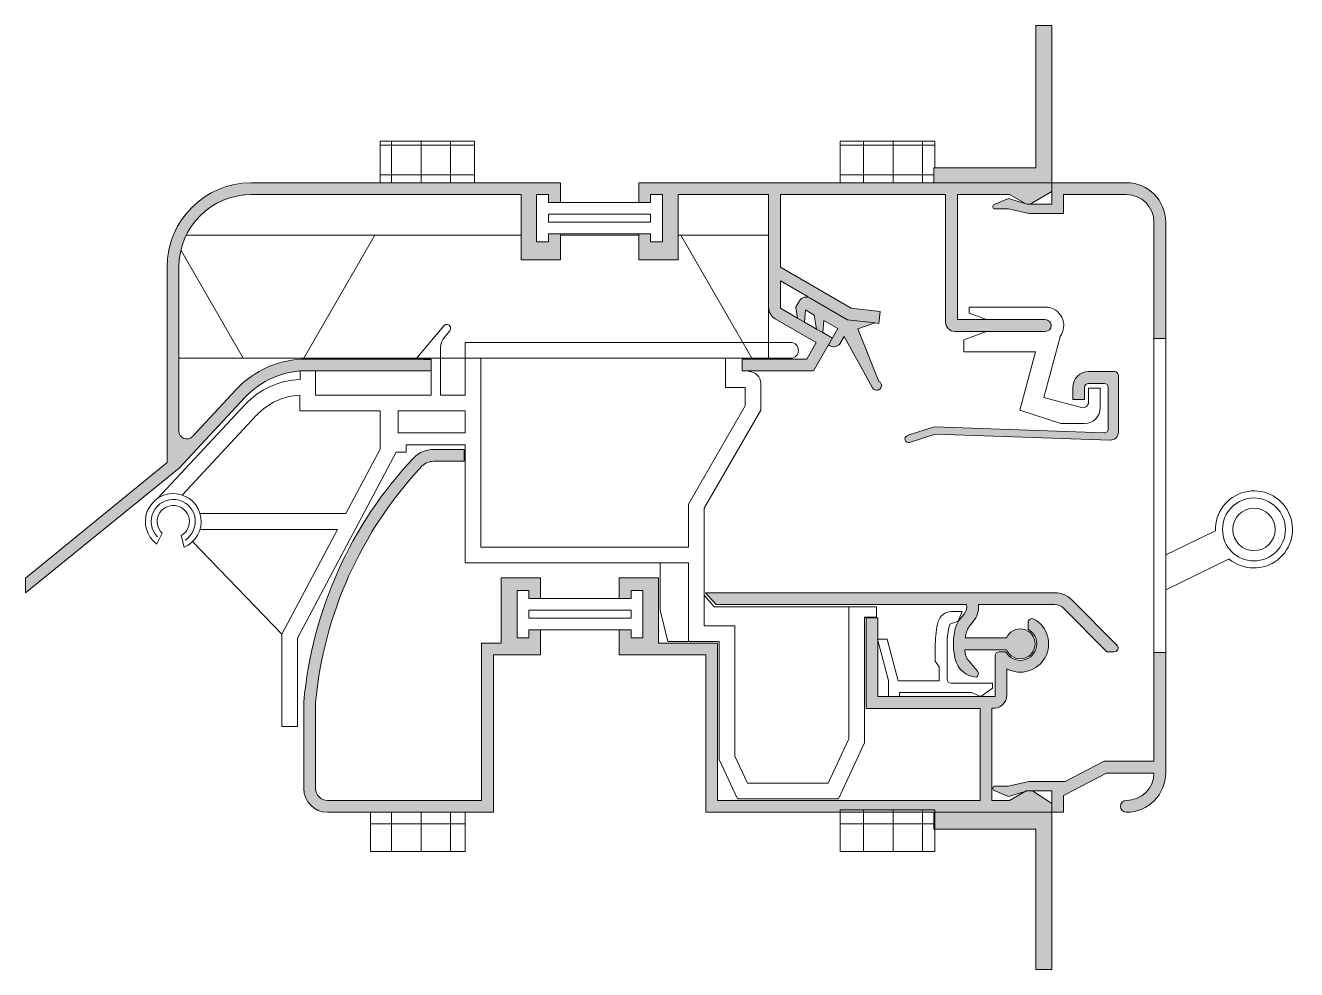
# Model space of a CAD drawing. Header units: metres. Extents: x -129 to 33, y -15 to 105.
import ezdxf

# ---------------------------------------------------------------- set-up
doc = ezdxf.new("R2010")
doc.units = ezdxf.units.M
doc.layers.add('A-DETL-GENF', color=92, linetype='Continuous', lineweight=18)
pattern_1 = [(90, (9619.317, -1057.736), (-3.75, 2e-16), [])]
pattern_2 = [(0, (9619.317, -1057.736), (0, 3.75), [])]

# ---------------------------------------------------------------- blocks, each defined once
blk = doc.blocks.new('31 duco glasmax ZR - 31 DI duco glasmax ZR s e-2258217-00_0 Basismaterialen')
at = {"layer": 'A-DETL-GENF'}
for points in [[(2, 85), (2, 105), (0, 105), (0, 86.89), (-13, 86.89), (-13, 85), (-2.04, 85)], [(-128.5, 32.9), (-108.97, 48.72), (-100.6, 57.7), (-98.95, 59.14), (-97.04, 60.21), (-94.95, 60.88), (-92.78, 61.1), (-76.9, 61.1), (-76.9, 62.6), (-92.78, 62.6), (-95.26, 62.34), (-97.64, 61.59), (-99.82, 60.36), (-101.7, 58.72), (-107.43, 52.61), (-107.88, 52.45), (-108.35, 52.52), (-108.74, 52.79), (-108.95, 53.21), (-108.98, 53.45), (-108.98, 74.3), (-108.67, 76.68), (-107.75, 78.9), (-106.29, 80.81), (-104.38, 82.27), (-102.16, 83.19), (-99.78, 83.5), (-65.48, 83.5), (-65.48, 75.2), (-60.48, 75.2), (-60.48, 78.5), (-62, 78.5), (-62, 77.5), (-63.5, 77.5), (-63.5, 83.5), (-62, 83.5), (-62, 82.5), (-60.48, 82.5), (-60.48, 85), (-99.78, 85), (-102.55, 84.64), (-105.13, 83.57), (-107.35, 81.87), (-109.05, 79.65), (-110.12, 77.07), (-110.48, 74.3), (-110.48, 49.43), (-128.5, 34.74)], [(-37.35, 61.1), (-28.28, 61.1), (-25.89, 65.25), (-32.5, 69.07), (-32.5, 72.53), (-23.96, 67.6), (-19.98, 67.13), (-19.81, 68.63), (-23.51, 69.07), (-32.5, 74.26), (-32.5, 83.5), (-11.5, 83.5), (-11.47, 67.04), (-11.38, 66.78), (-11.24, 66.56), (-11.05, 66.37), (-10.83, 66.22), (-10.57, 66.14), (-10.3, 66.11), (1.38, 66.13), (1.72, 66.33), (1.83, 66.48), (1.93, 66.86), (1.83, 67.23), (1.56, 67.51), (1.18, 67.61), (-10, 67.61), (-10, 83.5), (-3.35, 83.5), (-1.42, 82.39), (-0.92, 82.3), (-0.73, 82.3), (2, 83.88), (2, 85), (-50.5, 85), (-50.5, 82.5), (-49, 82.5), (-49, 83.5), (-47.5, 83.5), (-47.5, 77.5), (-49, 77.5), (-49, 78.5), (-50.5, 78.5), (-50.5, 75.2), (-45.5, 75.2), (-45.5, 83.5), (-34, 83.5), (-33.94, 68.74), (-33.77, 68.33), (-33.5, 67.98), (-32.78, 67.5), (-27.94, 64.7), (-29.15, 62.6), (-37.35, 62.6)], [(15, 65.2), (16.5, 65.2), (16.5, 80), (16.33, 81.29), (15.83, 82.5), (15.04, 83.54), (14, 84.33), (12.79, 84.83), (11.5, 85), (2, 85), (2, 82.3), (-1.12, 82.3), (-3.5, 82.99), (-5.31, 82.25), (-5.48, 81.88), (-5.34, 81.71), (-5.2, 81.67), (-3.51, 81.67), (-0.92, 81.1), (3.5, 81.1), (3.5, 83.5), (11.5, 83.5), (12.41, 83.38), (13.25, 83.03), (13.97, 82.47), (14.53, 81.75), (14.88, 80.91), (15, 80)], [(-20.29, 58.62), (-20, 58.68), (-19.69, 58.99), (-19.65, 59.29), (-19.75, 59.56), (-19.98, 59.76), (-22.67, 66.42), (-20.46, 67.18), (-23.96, 67.6), (-28.96, 70.45), (-29.22, 70.48), (-29.48, 70.45), (-29.72, 70.35), (-29.93, 70.19), (-30.08, 69.98), (-30.55, 69.18), (-30.33, 67.81), (-29.45, 67.3), (-29.31, 68.84), (-28.19, 68.19), (-27.89, 66.41), (-27.12, 65.96), (-26.98, 67.5), (-25.19, 66.46), (-26.38, 64.4), (-25.98, 64.18), (-25.53, 64.17), (-25.11, 64.35), (-24.95, 64.51), (-24.4, 65.47), (-20.68, 58.81), (-20.43, 58.65)], [(-16.2, 51.98), (-16.08, 52), (-12.8, 53.07), (9.68, 52.32), (10.09, 52.51), (10.38, 52.86), (10.49, 53.3), (10.49, 60.5), (10.34, 60.86), (10.12, 60.99), (9.99, 61), (6.69, 61), (6.17, 60.93), (5.69, 60.73), (5.27, 60.42), (4.96, 60), (4.76, 59.52), (4.69, 59), (4.69, 57.44), (6.19, 57.44), (6.2, 59.13), (6.33, 59.36), (6.56, 59.49), (6.69, 59.5), (8.82, 59.49), (9.04, 59.36), (9.17, 59.13), (9.19, 59), (9.14, 53.5), (8.99, 53.32), (8.78, 53.23), (8.67, 53.22), (-12.93, 53.97), (-16.47, 52.81), (-16.62, 52.63), (-16.66, 52.52), (-16.6, 52.19), (-16.43, 52.03), (-16.32, 51.99)], [(-69, 5), (-69, 25), (-63, 25), (-63, 28.17), (-64.48, 28.17), (-64.48, 27.17), (-65.98, 27.17), (-65.98, 33.17), (-64.48, 33.17), (-64.48, 32.17), (-63, 32.17), (-63, 34.8), (-68, 34.8), (-68, 26.5), (-70.5, 26.5), (-70.5, 6.5), (-90.49, 6.55), (-90.85, 6.7), (-91.16, 6.94), (-91.4, 7.25), (-91.55, 7.61), (-91.6, 8), (-91.6, 18.93), (-90.78, 24.5), (-89.37, 29.87), (-87.35, 35.08), (-84.78, 40.05), (-81.69, 44.67), (-78.08, 48.97), (-77.77, 49.24), (-77.41, 49.44), (-77.02, 49.56), (-76.62, 49.6), (-72.7, 49.6), (-72.7, 51.1), (-76.62, 51.1), (-77.33, 51.03), (-78.01, 50.81), (-78.63, 50.47), (-79.17, 50), (-82.9, 45.56), (-86.09, 40.79), (-88.74, 35.67), (-90.81, 30.29), (-92.26, 24.74), (-93.1, 19), (-93.1, 8), (-93, 7.22), (-92.7, 6.5), (-92.22, 5.88), (-91.6, 5.4), (-90.88, 5.1), (-90.1, 5)], [(0, 5), (2, 5), (2, 6.12), (-0.43, 7.7), (-1.23, 7.7), (-3.35, 6.5), (-5.6, 6.5), (-5.6, 18.21), (-5.19, 18.21), (-4.79, 18.31), (-4.43, 18.5), (-4.13, 18.77), (-3.89, 19.11), (-3.75, 19.49), (-3.7, 19.9), (-3.7, 23.23), (-2.82, 22.9), (-1.89, 22.8), (-0.97, 22.95), (-0.12, 23.33), (0.61, 23.92), (1.16, 24.68), (1.5, 25.55), (1.6, 26.48), (1.46, 27.41), (1.08, 28.26), (0.5, 29), (-0.26, 29.55), (-0.63, 29.59), (-0.86, 29.46), (-1, 29.11), (-1, 28.25), (-0.58, 27.94), (-0.24, 27.55), (-0.01, 27.08), (0.09, 26.57), (0.07, 26.05), (-0.08, 25.56), (-0.34, 25.11), (-0.71, 24.74), (-1.16, 24.48), (-1.65, 24.33), (-2.17, 24.31), (-2.68, 24.41), (-3.15, 24.64), (-3.54, 24.98), (-3.85, 25.4), (-4.83, 25.38), (-5.05, 25.25), (-5.2, 24.9), (-5.2, 19.7), (-20.1, 19.7), (-20.1, 29.7), (-21.6, 29.7), (-21.6, 18.2), (-7.1, 18.2), (-7.1, 6.5), (-40.5, 6.5), (-40.5, 26.5), (-48, 26.5), (-48, 34.8), (-53, 34.8), (-53, 32.17), (-51.48, 32.17), (-51.48, 33.17), (-49.98, 33.17), (-49.98, 27.17), (-51.48, 27.17), (-51.48, 28.17), (-53, 28.17), (-53, 25), (-42, 25), (-42, 5), (-2.04, 5)], [(-7.61, 22.15), (-7.5, 22.23), (-7.33, 22.56), (-7.38, 22.81), (-7.45, 22.92), (-8.5, 24.18), (-8.8, 24.62), (-8.98, 25.12), (-9.04, 25.65), (-3.75, 25.65), (-3.49, 25.23), (-3.14, 24.88), (-2.68, 24.63), (-2.04, 24.52), (-1.65, 24.54), (-1.1, 24.74), (-0.71, 25.03), (-0.49, 25.25), (-0.24, 25.68), (-0.12, 26.15), (-0.12, 26.65), (-0.34, 27.3), (-0.58, 27.64), (-1, 28), (-1.26, 28.15), (-1.74, 28.28), (-2.23, 28.29), (-2.71, 28.16), (-3.14, 27.92), (-3.49, 27.57), (-3.75, 27.15), (-9.01, 27.15), (-8.84, 27.92), (-8.5, 28.62), (-8, 29.22), (-7.58, 29.88), (-7.35, 30.62), (-7.31, 31.4), (2.79, 31.35), (3.15, 31.2), (3.46, 30.96), (9.02, 25.4), (10.17, 25.45), (10.34, 25.61), (10.4, 25.71), (10.37, 26.16), (10.29, 26.25), (4.52, 32.02), (3.9, 32.5), (3.18, 32.8), (2.4, 32.9), (-42.03, 32.9), (-40.65, 31.4), (-8.82, 31.4), (-8.8, 31.08), (-8.85, 30.76), (-8.97, 30.45), (-9.15, 30.18), (-9.65, 29.59), (-10.04, 29), (-10.28, 28.34), (-10.5, 26.4), (-10.28, 24.46), (-10.01, 23.75), (-9.58, 23.14), (-9.01, 22.64), (-8.34, 22.31)], [(11.5, 5), (12.79, 5.17), (14, 5.67), (15.04, 6.46), (15.83, 7.5), (16.33, 8.71), (16.5, 10), (16.5, 25.32), (15, 25.32), (15, 11.5), (8.68, 11.5), (3.73, 8.9), (-0.91, 8.9), (-3.54, 8.33), (-5.34, 8.29), (-5.48, 8.12), (-5.5, 8.05), (-5.31, 7.75), (-3.49, 7), (-1.12, 7.7), (2, 7.7), (2, 5), (3.5, 5), (3.5, 7.11), (8.96, 9.98), (15, 9.98), (14.88, 9.08), (14.52, 8.24), (13.97, 7.52), (13.24, 6.97), (12.4, 6.62), (11.31, 6.47), (10.97, 6.28), (10.78, 5.94), (10.78, 5.56), (10.97, 5.22), (11.12, 5.1)], [(2, -15), (2, 5), (-13, 5), (-13, 2.84), (0, 2.84), (0, -15)]]:
    blk.add_hatch(color=256, dxfattribs=at).paths.add_polyline_path(points)
at = {"layer": 'A-DETL-GENF', "lineweight": 13}
h = blk.add_hatch(dxfattribs=at)
h.set_pattern_fill('FP_93', color=256, style=0, pattern_type=2)
h.set_pattern_definition(pattern_1)
h.paths.add_polyline_path([(-71.4, 85), (-71.4, 90.3), (-83.4, 90.3), (-83.4, 85)])
h = blk.add_hatch(dxfattribs=at)
h.set_pattern_fill('FP_94', color=256, style=0, pattern_type=2)
h.set_pattern_definition(pattern_2)
h.paths.add_polyline_path([(-71.4, 85), (-71.4, 90.3), (-83.4, 90.3), (-83.4, 85)])
h = blk.add_hatch(dxfattribs=at)
h.set_pattern_fill('FP_93', color=256, style=0, pattern_type=2)
h.set_pattern_definition(pattern_1)
h.paths.add_polyline_path([(-13, 85), (-13, 86.89), (-12.88, 86.89), (-12.88, 90.3), (-24.88, 90.3), (-24.88, 85)])
h = blk.add_hatch(dxfattribs=at)
h.set_pattern_fill('FP_94', color=256, style=0, pattern_type=2)
h.set_pattern_definition(pattern_2)
h.paths.add_polyline_path([(-13, 85), (-13, 86.89), (-12.88, 86.89), (-12.88, 90.3), (-24.88, 90.3), (-24.88, 85)])
h = blk.add_hatch(dxfattribs=at)
h.set_pattern_fill('FP_70', color=256, style=0, pattern_type=2)
h.set_pattern_definition([(60, (0, 0), (-48.497, 28), []), (120, (0, 0), (-48.497, -28), [])])
h.paths.add_polyline_path([(-34, 62.7), (-34, 78.34), (-45.5, 78.34), (-45.5, 75.2), (-50.5, 75.2), (-50.5, 78.34), (-60.48, 78.34), (-60.48, 75.2), (-65.48, 75.2), (-65.48, 78.34), (-107.98, 78.34), (-108.67, 76.68), (-108.98, 74.3), (-108.98, 62.7), (-108.67, 62.7)])
h = blk.add_hatch(dxfattribs=at)
h.set_pattern_fill('FP_93', color=256, style=0, pattern_type=2)
h.set_pattern_definition(pattern_1)
h.paths.add_polyline_path([(-72.6, 0), (-72.6, 5), (-84.6, 5), (-84.6, 0)])
h = blk.add_hatch(dxfattribs=at)
h.set_pattern_fill('FP_94', color=256, style=0, pattern_type=2)
h.set_pattern_definition(pattern_2)
h.paths.add_polyline_path([(-72.6, 0), (-72.6, 5), (-84.6, 5), (-84.6, 0)])
h = blk.add_hatch(dxfattribs=at)
h.set_pattern_fill('FP_93', color=256, style=0, pattern_type=2)
h.set_pattern_definition(pattern_1)
h.paths.add_polyline_path([(-12.88, 0), (-12.88, 5.3), (-24.88, 5.3), (-24.88, 0)])
h = blk.add_hatch(dxfattribs=at)
h.set_pattern_fill('FP_94', color=256, style=0, pattern_type=2)
h.set_pattern_definition(pattern_2)
h.paths.add_polyline_path([(-12.88, 0), (-12.88, 5.3), (-24.88, 5.3), (-24.88, 0)])
at = {"layer": 'A-DETL-GENF'}
for p, q in [((2, 105), (0, 105)), ((0, 105), (0, 86.89)), ((2, 85), (2, 105)), ((-71.4, 90.3), (-83.4, 90.3)), ((-83.4, 90.3), (-83.4, 85)), ((-71.4, 90.3), (-83.4, 90.3)), ((-83.4, 90.3), (-83.4, 85)), ((-71.4, 85), (-71.4, 90.3)), ((-71.4, 85), (-71.4, 90.3)), ((-12.88, 90.3), (-24.88, 90.3)), ((-24.88, 90.3), (-24.88, 85)), ((-12.88, 90.3), (-24.88, 90.3)), ((-24.88, 90.3), (-24.88, 85)), ((-12.88, 86.89), (-12.88, 90.3)), ((-12.88, 86.89), (-12.88, 90.3)), ((0, 86.89), (-13, 86.89)), ((-13, 86.89), (-13, 85)), ((-83.4, 85), (-99.78, 85)), ((-71.4, 85), (-83.4, 85)), ((-83.4, 85), (-71.4, 85)), ((-83.4, 85), (-71.4, 85)), ((-60.48, 85), (-71.4, 85)), ((-60.48, 82.5), (-60.48, 85)), ((-13, 85), (-50.5, 85)), ((-50.5, 85), (-50.5, 82.5)), ((-24.88, 85), (-13, 85)), ((-13, 85), (2, 85)), ((2, 85), (2, 82.3)), ((11.5, 85), (2, 85)), ((-99.78, 83.5), (-65.48, 83.5)), ((-65.48, 83.5), (-65.48, 75.2)), ((-62, 83.5), (-63.5, 83.5)), ((-63.5, 83.5), (-63.5, 77.5)), ((-62, 82.5), (-62, 83.5)), ((-49, 82.5), (-62, 82.5)), ((-47.5, 83.5), (-49, 83.5)), ((-49, 83.5), (-49, 82.5)), ((-47.5, 77.5), (-47.5, 83.5)), ((-45.5, 75.2), (-45.5, 83.5)), ((-45.5, 83.5), (-34, 83.5)), ((-34, 83.5), (-34, 69.18)), ((-32.5, 74.26), (-32.5, 83.5)), ((-32.5, 83.5), (-11.5, 83.5)), ((-11.5, 83.5), (-11.5, 67.31)), ((-10, 67.61), (-10, 83.5)), ((-10, 83.5), (-3.35, 83.5)), ((-3.5, 82.99), (-5.31, 82.25)), ((-1.12, 82.3), (-3.5, 82.99)), ((-3.35, 83.5), (-1.42, 82.39)), ((-0.73, 82.3), (2, 83.88)), ((3.5, 81.1), (3.5, 83.5)), ((3.5, 83.5), (11.5, 83.5)), ((-62, 80), (-62, 81)), ((-62, 81), (-49, 81)), ((-49, 81), (-49, 80)), ((-5.2, 81.67), (-3.51, 81.67)), ((-3.51, 81.67), (-0.92, 81.1)), ((2, 82.3), (-1.12, 82.3)), ((-0.92, 81.1), (3.5, 81.1)), ((-49, 80), (-62, 80)), ((15, 80), (15, 65.2)), ((16.5, 65.2), (16.5, 80)), ((-62, 77.5), (-62, 78.5)), ((-62, 78.5), (-49, 78.5)), ((-60.48, 75.2), (-60.48, 78.5)), ((-50.5, 78.5), (-50.5, 75.2)), ((-49, 78.5), (-49, 77.5)), ((-63.5, 77.5), (-62, 77.5)), ((-49, 77.5), (-47.5, 77.5)), ((-65.48, 75.2), (-60.48, 75.2)), ((-50.5, 75.2), (-45.5, 75.2)), ((-110.48, 74.3), (-110.48, 49.43)), ((-108.98, 53.45), (-108.98, 74.3)), ((-23.51, 69.07), (-32.5, 74.26)), ((-32.5, 69.07), (-32.5, 72.53)), ((-32.5, 72.53), (-28.96, 70.49)), ((-30.08, 69.98), (-30.55, 69.18)), ((-23.96, 67.6), (-28.72, 70.35)), ((-30.33, 67.81), (-32.5, 69.07)), ((-30.55, 69.18), (-30.33, 67.81)), ((-29.45, 67.3), (-29.31, 68.84)), ((-29.31, 68.84), (-28.19, 68.19)), ((-28.19, 68.19), (-27.89, 66.41)), ((-19.81, 68.63), (-23.51, 69.07)), ((-19.98, 67.13), (-19.81, 68.63)), ((-33.15, 67.71), (-27.94, 64.7)), ((-30.33, 67.81), (-29.45, 67.3)), ((-27.89, 66.41), (-29.45, 67.3)), ((-27.89, 66.41), (-27.12, 65.96)), ((-27.12, 65.96), (-26.98, 67.5)), ((-26.98, 67.5), (-25.19, 66.46)), ((-25.19, 66.46), (-26.38, 64.4)), ((-20.46, 67.18), (-23.96, 67.6)), ((-22.67, 66.42), (-20.46, 67.18)), ((-19.98, 59.76), (-22.67, 66.42)), ((-20.46, 67.18), (-19.98, 67.13)), ((1.18, 67.61), (-10, 67.61)), ((-27.94, 64.7), (-29.15, 62.6)), ((-25.89, 65.25), (-27.12, 65.96)), ((-24.95, 64.51), (-24.4, 65.47)), ((-24.4, 65.47), (-20.77, 58.93)), ((-10.3, 66.11), (1.18, 66.11)), ((15, 65.2), (16.5, 65.2)), ((-28.28, 61.1), (-26.38, 64.4)), ((-76.9, 62.6), (-92.78, 62.6)), ((-76.9, 61.1), (-76.9, 62.6)), ((-29.15, 62.6), (-37.35, 62.6)), ((-37.35, 62.6), (-37.35, 61.1)), ((-92.78, 61.1), (-76.9, 61.1)), ((-37.35, 61.1), (-28.28, 61.1)), ((9.99, 61), (6.69, 61)), ((10.49, 53.3), (10.49, 60.5)), ((-101.7, 58.72), (-107.25, 52.77)), ((4.69, 59), (4.69, 57.44)), ((6.19, 57.44), (6.19, 59)), ((6.69, 59.5), (8.69, 59.5)), ((9.19, 59), (9.19, 53.72)), ((-108.97, 48.72), (-100.6, 57.7)), ((4.69, 57.44), (6.19, 57.44)), ((-12.93, 53.97), (-16.36, 52.86)), ((8.67, 53.22), (-12.93, 53.97)), ((-16.08, 52), (-12.8, 53.07)), ((-12.8, 53.07), (9.45, 52.29)), ((-72.7, 51.1), (-76.62, 51.1)), ((-72.7, 49.6), (-72.7, 51.1)), ((-110.48, 49.43), (-128.5, 34.74)), ((-128.5, 32.9), (-108.97, 48.72)), ((-76.62, 49.6), (-72.7, 49.6)), ((-128.5, 34.74), (-128.5, 32.9)), ((-63, 34.8), (-68, 34.8)), ((-68, 34.8), (-68, 26.5)), ((-63, 32.17), (-63, 34.8)), ((-53, 34.8), (-53, 32.17)), ((-48, 34.8), (-53, 34.8)), ((-48, 26.5), (-48, 34.8)), ((-64.48, 33.17), (-65.98, 33.17)), ((-65.98, 33.17), (-65.98, 27.17)), ((-64.48, 32.17), (-64.48, 33.17)), ((-49.98, 33.17), (-51.48, 33.17)), ((-51.48, 33.17), (-51.48, 32.17)), ((-49.98, 27.17), (-49.98, 33.17)), ((2.4, 32.9), (-42.03, 32.9)), ((-42.03, 32.9), (-40.65, 31.4)), ((-51.48, 32.17), (-64.48, 32.17)), ((-40.65, 31.4), (-8.82, 31.4)), ((-7.31, 31.4), (2.4, 31.4)), ((3.46, 30.96), (9.02, 25.4)), ((10.29, 26.25), (4.52, 32.02)), ((-64.48, 29.67), (-64.48, 30.67)), ((-64.48, 30.67), (-51.48, 30.67)), ((-51.48, 29.67), (-64.48, 29.67)), ((-51.48, 30.67), (-51.48, 29.67)), ((-20.1, 29.7), (-21.6, 29.7)), ((-21.6, 29.7), (-21.6, 18.2)), ((-20.1, 19.7), (-20.1, 29.7)), ((-9.15, 30.18), (-9.65, 29.59)), ((-8.5, 28.62), (-8, 29.22)), ((-1, 29.11), (-1, 28.25)), ((-64.48, 27.17), (-64.48, 28.17)), ((-64.48, 28.17), (-51.48, 28.17)), ((-63, 25), (-63, 28.17)), ((-53, 28.17), (-53, 25)), ((-51.48, 28.17), (-51.48, 27.17)), ((-68, 26.5), (-70.5, 26.5)), ((-70.5, 26.5), (-70.5, 6.5)), ((-65.98, 27.17), (-64.48, 27.17)), ((-51.48, 27.17), (-49.98, 27.17)), ((-40.5, 26.5), (-48, 26.5)), ((-40.5, 6.5), (-40.5, 26.5)), ((-40.5, 6.5), (-40.5, 26.5)), ((-40.3, 26.7), (-40.3, 11.7)), ((-11.3, 21.9), (-11.3, 26.4)), ((-3.75, 27.15), (-9.01, 27.15)), ((-69, 5), (-69, 25)), ((-69, 25), (-63, 25)), ((-53, 25), (-42, 25)), ((-42, 25), (-42, 5)), ((-9.04, 25.65), (-3.75, 25.65)), ((-5.2, 24.9), (-5.2, 19.7)), ((-3.85, 25.4), (-4.7, 25.4)), ((9.02, 25.4), (9.94, 25.4)), ((16.5, 25.32), (15, 25.32)), ((15, 25.32), (15, 11.5)), ((16.5, 10), (16.5, 25.32)), ((-7.45, 22.92), (-8.5, 24.18)), ((-3.7, 19.9), (-3.7, 23.23)), ((-13.01, 21.7), (-17.12, 21.7)), ((-5.2, 19.7), (-20.1, 19.7)), ((-93.1, 19), (-93.1, 8)), ((-91.6, 8), (-91.6, 18.93)), ((-21.6, 18.2), (-7.1, 18.2)), ((-7.1, 18.2), (-7.1, 6.5)), ((-5.6, 6.5), (-5.6, 18.21)), ((8.68, 11.5), (3.73, 8.9)), ((15, 11.5), (8.68, 11.5)), ((3.5, 7.11), (8.96, 9.98)), ((8.96, 9.98), (15, 9.98)), ((-3.54, 8.33), (-5.2, 8.33)), ((-0.91, 8.9), (-3.54, 8.33)), ((3.73, 8.9), (-0.91, 8.9)), ((-70.5, 6.5), (-90.1, 6.5)), ((-7.1, 6.5), (-40.5, 6.5)), ((-3.35, 6.5), (-5.6, 6.5)), ((-5.31, 7.75), (-3.49, 7)), ((-3.49, 7), (-1.12, 7.7)), ((-1.23, 7.7), (-3.35, 6.5)), ((-0.43, 7.7), (-1.23, 7.7)), ((-0.43, 7.7), (2, 7.7)), ((2, 6.12), (-0.43, 7.7)), ((2, 7.7), (2, 6.12)), ((3.5, 5), (3.5, 7.11)), ((-90.1, 5), (-84.6, 5)), ((-84.6, 5), (-72.6, 5)), ((-72.6, 5), (-84.6, 5)), ((-84.6, 5), (-84.6, 0)), ((-72.6, 5), (-84.6, 5)), ((-84.6, 5), (-84.6, 0)), ((-72.6, 5), (-69, 5)), ((-72.6, 0), (-72.6, 5)), ((-72.6, 0), (-72.6, 5)), ((-42, 5), (-24.88, 5)), ((-12.88, 5.3), (-24.88, 5.3)), ((-24.88, 5.3), (-24.88, 0)), ((-12.88, 5.3), (-24.88, 5.3)), ((-24.88, 5.3), (-24.88, 0)), ((-24.88, 5), (-13, 5)), ((-12.88, 5), (-13, 5)), ((-13, 5), (-13, 2.84)), ((-12.88, 0), (-12.88, 5.3)), ((-12.88, 0), (-12.88, 5.3)), ((2, 5), (-12.88, 5)), ((2, 5), (2, 6.12)), ((2, 5), (3.5, 5)), ((2, -15), (2, 5)), ((-13, 2.84), (-12.88, 2.84)), ((-12.88, 2.84), (0, 2.84)), ((0, 2.84), (0, -15)), ((-84.6, 0), (-72.6, 0)), ((-84.6, 0), (-72.6, 0)), ((-24.88, 0), (-12.88, 0)), ((-24.88, 0), (-12.88, 0)), ((0, -15), (2, -15))]:
    blk.add_line(p, q, dxfattribs=at)
at = {"layer": 'A-DETL-GENF', "lineweight": 13}
for p, q in [((-65.48, 78.34), (-107.98, 78.34)), ((-50.5, 78.34), (-60.48, 78.34)), ((-34, 78.34), (-45.5, 78.34)), ((-34, 62.7), (-34, 69.18)), ((1.18, 69.21), (-8.51, 69.21)), ((-8.51, 68.41), (-8.51, 69.21)), ((-6.29, 67.61), (-8.51, 68.41)), ((-75.31, 66.82), (-78.87, 62.58)), ((-6.29, 67.61), (1.18, 67.61)), ((-75.23, 65.36), (-74.55, 66.18)), ((-31.2, 64.7), (-72.6, 64.7)), ((-72.6, 64.7), (-72.6, 58)), ((-6.29, 66.11), (-9.18, 65.06)), ((-9.18, 65.06), (-9.18, 63.51)), ((-6.29, 66.11), (1.18, 66.11)), ((0.99, 57.72), (3.06, 65.44)), ((15, 65.2), (15, 25.32)), ((16.5, 65.2), (16.5, 25.32)), ((-75.7, 58), (-75.7, 64.08)), ((-9.18, 63.51), (-0.05, 63.51)), ((-0.05, 63.51), (-2.04, 56.08)), ((-108.98, 62.7), (-34, 62.7)), ((-76.9, 62.5), (-78.87, 62.58)), ((-76.9, 62.5), (-76.9, 58)), ((-47.8, 62.7), (-70.6, 62.7)), ((-70.6, 62.7), (-70.6, 38.7)), ((-39.5, 62.7), (-45.8, 62.7)), ((-39.5, 59), (-39.5, 62.7)), ((-37.5, 62.7), (-31.2, 62.7)), ((-91.6, 61.1), (-93.57, 61.1)), ((-93.57, 59.99), (-93.57, 61.1)), ((-91.6, 58), (-91.6, 61.1)), ((-37.35, 61.1), (-28.28, 61.1)), ((-37, 59), (-39.5, 59)), ((-37, 59), (-39.5, 59)), ((-37, 56.64), (-37, 59)), ((-37, 56.64), (-37, 59)), ((-35, 56.9), (-35, 59.5)), ((-35, 56.1), (-35, 59.5)), ((6.68, 58.91), (6.68, 57.11)), ((8.18, 58.91), (6.68, 58.91)), ((8.18, 56.41), (8.18, 58.91)), ((-100.57, 56.82), (-111.69, 44.89)), ((-93.6, 56), (-93.6, 58)), ((-76.9, 58), (-91.6, 58)), ((-72.6, 58), (-75.7, 58)), ((-44.2, 44.17), (-37, 56.64)), ((-44.2, 44.17), (-37, 56.64)), ((5.8, 56.43), (0.99, 57.72)), ((-108.56, 45.31), (-99.1, 55.46)), ((-93.6, 56), (-83.4, 56)), ((-83.4, 56), (-83.4, 51.13)), ((-81.1, 53.2), (-81.1, 56)), ((-81.1, 56), (-72.6, 56)), ((-72.6, 53.2), (-72.6, 56)), ((-42.2, 43.63), (-35, 56.1)), ((-2.04, 56.08), (3.18, 54.41)), ((3.18, 54.41), (6.18, 54.41)), ((-72.6, 53.2), (-81.1, 53.2)), ((-93.9, 27.13), (-81.34, 50.76)), ((-93.9, 27.13), (-81.34, 50.76)), ((-83.4, 51.13), (-87.75, 42.95)), ((-81.34, 50.76), (-80.1, 50.76)), ((-80.1, 51.7), (-72.6, 51.7)), ((-80.1, 51.7), (-80.1, 50.76)), ((-72.6, 51.7), (-72.6, 36.7)), ((-44.2, 38.7), (-44.2, 44.17)), ((-106.29, 42.95), (-87.75, 42.95)), ((-42.2, 28.7), (-42.2, 43.63)), ((-42.2, 28.7), (-42.2, 43.63)), ((-111.1, 40.45), (-111.8, 39.09)), ((-88.82, 40.95), (-106.29, 40.95)), ((-88.82, 40.95), (-95.9, 27.63)), ((22.82, 40.78), (16.5, 37.7)), ((-108.33, 38.68), (-108.7, 40.16)), ((-107.24, 39.39), (-95.9, 27.63)), ((-70.6, 38.7), (-44.2, 38.7)), ((16.5, 33.25), (24.57, 37.19)), ((-72.6, 36.7), (-44.2, 36.7)), ((-47.8, 36.7), (-47.8, 30.7)), ((-44.2, 36.7), (-44.2, 26.7)), ((-44.2, 36.7), (-44.2, 26.7)), ((-40.94, 31.1), (-42.2, 32.6)), ((-20.3, 31.1), (-40.94, 31.1)), ((-23.8, 31.1), (-23.8, 14.33)), ((-20.3, 29.8), (-20.3, 31.1)), ((-47.8, 30.7), (-46.8, 26.7)), ((-21.82, 13.8), (-21.82, 29.8)), ((-21.82, 29.8), (-20.3, 29.8)), ((-10.96, 28.88), (-9.88, 29.27)), ((-9.37, 30.49), (-10.78, 30.49)), ((-9.37, 30.49), (-9.88, 29.27)), ((-95.9, 27.63), (-95.9, 15.9)), ((-38.3, 28.7), (-42.2, 28.7)), ((-38.3, 12.14), (-38.3, 28.7)), ((-93.9, 15.9), (-93.9, 27.13)), ((-46.8, 26.7), (-40.3, 26.7)), ((-18.93, 27), (-20.17, 27)), ((-20.17, 27), (-18.76, 21.73)), ((-17.51, 21.7), (-18.93, 27)), ((-12.8, 26.4), (-12.8, 24.21)), ((-11.3, 21.9), (-11.3, 26.4)), ((-12.3, 23.49), (-12.8, 24.21)), ((-12.3, 23.49), (-12.3, 21.7)), ((-18.76, 21.73), (-18.76, 19.7)), ((-12.3, 21.7), (-17.51, 21.7)), ((-5.51, 21.4), (-10.8, 21.4)), ((-5.51, 20.75), (-5.51, 21.4)), ((-18.76, 19.7), (-17.35, 19.7)), ((-17.35, 20.2), (-8.2, 20.2)), ((-17.35, 19.7), (-17.35, 20.2)), ((-8.2, 20.2), (-7.01, 19.7)), ((-7.01, 19.7), (-5.51, 20.75)), ((-95.9, 15.9), (-93.9, 15.9)), ((-23.8, 14.33), (-26.41, 8.7)), ((-25.13, 6.7), (-21.82, 13.8)), ((-40.3, 11.7), (-37.97, 6.7)), ((-36.69, 8.7), (-38.3, 12.14)), ((-26.41, 8.7), (-36.69, 8.7)), ((-37.97, 6.7), (-25.13, 6.7))]:
    blk.add_line(p, q, dxfattribs=at)
for radius in [4, 2.7]:
    blk.add_circle((27.72, 40.94), radius, dxfattribs=at)
at = {"layer": 'A-DETL-GENF'}
for centre, radius, start, end in [((-99.78, 74.3), 10.7, 90, 180), ((11.5, 80), 5, 360, 90), ((-99.78, 74.3), 9.2, 90, 180), ((11.5, 80), 3.5, 0, 90), ((-5.2, 81.97), 0.3, 112.2113, 270), ((-29.22, 69.48), 1, 60, 150), ((-32.3, 69.18), 1.7, 180, 240), ((-10.31, 67.3), 1.19, 179.6207, 270.1472), ((1.18, 66.86), 0.75, 270, 90), ((-25.72, 65.15), 1, 228.463, 320), ((-92.78, 50.4), 12.2, 90, 137), ((-92.78, 50.4), 10.7, 90, 137), ((6.69, 59), 2, 90, 180), ((9.99, 60.5), 0.5, 0, 90), ((-20.25, 59.22), 0.6, 209, 63.4096), ((6.69, 59), 0.5, 90, 180), ((8.69, 59), 0.5, 360, 90), ((-107.98, 53.45), 1, 180, 317), ((8.69, 53.72), 0.5, 268, 0), ((-16.22, 52.43), 0.45, 108, 288), ((9.49, 53.3), 1, 268, 0), ((-76.62, 47.6), 3.5, 90, 136.7244), ((-41.31, 14.35), 52, 136.7244, 174.8727), ((-41.31, 14.35), 50.5, 136.7244, 174.7971), ((-76.62, 47.6), 2, 90, 136.7244), ((2.4, 29.9), 3, 45.02, 90), ((-10.3, 31.15), 1.5, 320, 9.6987), ((-10.3, 31.15), 3, 320, 4.832), ((2.4, 29.9), 1.5, 45.0126, 90), ((-7.35, 27.66), 3, 140, 166.7896), ((-2, 26.4), 3.6, 241.8214, 61.0615), ((-0.5, 29.11), 0.5, 61.0615, 180), ((-2, 26.4), 8.5, 166.7896, 193.2104), ((-5.73, 26.84), 3.29, 147.339, 174.661), ((-2, 26.4), 2.1, 208.4369, 61.5631), ((-2, 26.4), 1.9, 203.2496, 156.7504), ((9.94, 25.9), 0.5, 270, 45.02), ((-7.35, 25.14), 3, 193.2104, 265.1899), ((-6.75, 25.65), 2.29, 180, 220), ((-4.7, 24.9), 0.5, 90, 180), ((-7.83, 22.6), 0.5, 296.7881, 40), ((-5.4, 19.9), 1.7, 263.2437, 0), ((11.5, 10), 5, 270, 0), ((11.5, 10), 3.5, 270, 359.6181), ((-5.2, 8.03), 0.3, 90, 247.7887), ((-90.1, 8), 3, 180, 270), ((-90.1, 8), 1.5, 180, 270), ((11.5, 5.75), 0.75, 90, 270)]:
    blk.add_arc(centre, radius, start, end, dxfattribs=at)
at = {"layer": 'A-DETL-GENF', "lineweight": 13}
for centre, radius, start, end in [((1.18, 66.86), 2.35, 322.837, 90), ((-74.93, 66.5), 0.5, 320, 140), ((1.18, 66.86), 0.75, 270, 90), ((-73.7, 64.08), 2, 140, 180), ((-31.2, 63.7), 1, 270, 90), ((-93.25, 50), 10, 91.8207, 137), ((-36.5, 59.5), 1.5, 0, 90), ((-93.24, 50.01), 8, 92.5469, 137), ((5.98, 57.11), 0.7, 255, 0), ((6.18, 56.41), 2, 270, 0), ((-109.7, 41.95), 3.55, 292.7063, 233.8003), ((27.72, 40.94), 4.9, 230.0895, 181.9105), ((-109.7, 41.95), 2.8, 302.3385, 224.1078), ((-109.7, 41.95), 2.05, 299.1965, 226.9271), ((-2, 26.4), 10.8, 164.7935, 180), ((-10.78, 28.79), 1.7, 90, 164.7935), ((-2, 26.4), 9.3, 164.5599, 180), ((-10.8, 21.9), 0.5, 180, 270), ((-10.8, 21.9), 0.5, 180, 270)]:
    blk.add_arc(centre, radius, start, end, dxfattribs=at)

msp = doc.modelspace()

# ---------------------------------------------------------------- block references
msp.add_blockref('31 duco glasmax ZR - 31 DI duco glasmax ZR s e-2258217-00_0 Basismaterialen', (0, 0))

doc.saveas('drawing.dxf')
